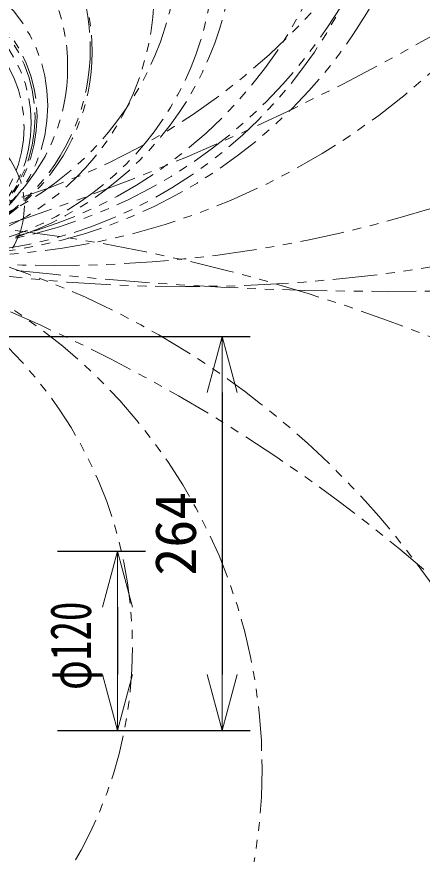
# Model space of a CAD drawing. Units: millimetres, scale not verified. Extents: x -114 to 188, y -115 to 323.
# Drawn here: x 26.23 to 44.33, y 7.88 to 45.26 of the extents above; entities that cross this region are included whole.
import ezdxf
from ezdxf.enums import TextEntityAlignment as Align

# ---------------------------------------------------------------- set-up
doc = ezdxf.new("R2010")
doc.units = ezdxf.units.MM
doc.header["$LTSCALE"] = 0.125
doc.linetypes.add('USER1', pattern=[31.75, 15.875, -3.175, 3.175, -3.175, 3.175, -3.175])
doc.layers.add('0-0_0', color=1, linetype='USER1', lineweight=18)
doc.layers.add('0-5_SUNPO', color=7, linetype='Continuous')
doc.styles.add('ＭＳ ゴシック', font='')
doc.styles.get('ＭＳ ゴシック').set_extended_font_data('MS Gothic')

# ---------------------------------------------------------------- blocks, each defined once
blk = doc.blocks.new('_Open30')
at = {"layer": '0-0_0', "color": 7, "linetype": 'Continuous'}
blk.add_line((0, 0), (-1, 0), dxfattribs=at)
blk.add_lwpolyline([(-1, 0.26795), (0, 0), (-1, -0.26795)], dxfattribs=at)
blk = doc.blocks.new('D3')
at = {"layer": '0-5_SUNPO'}
for p, q in [((221.5527, 208.9009), (225.4736, 208.9009)), ((224.2236, 206.4009), (224.2236, 203.4009)), ((221.5527, 200.9009), (225.4736, 200.9009))]:
    blk.add_line(p, q, dxfattribs=at)
at = {"layer": '0-5_SUNPO', "xscale": 2.5, "yscale": 2.5}
for p, rotation in [((224.2236, 208.9009), 90), ((224.2236, 200.9009), 270)]:
    blk.add_blockref('_Open30', p, dxfattribs=dict(at, rotation=rotation))
at = {"layer": '0-5_SUNPO', "style": 'ＭＳ ゴシック', "width": 0.7}
blk.add_text('φ120', height=1.833, rotation=90, dxfattribs=at).set_placement((223.5986, 202.7134), align=Align.BOTTOM_LEFT)
blk = doc.blocks.new('D1')
at = {"layer": '0-5_SUNPO'}
for p, q in [((211.253, 218.4809), (230.1526, 218.4809)), ((228.9026, 215.9809), (228.9026, 203.4009)), ((221.5527, 200.9009), (230.1526, 200.9009))]:
    blk.add_line(p, q, dxfattribs=at)
at = {"layer": '0-5_SUNPO', "xscale": 2.5, "yscale": 2.5}
for p, rotation in [((228.9026, 218.4809), 90), ((228.9026, 200.9009), 270)]:
    blk.add_blockref('_Open30', p, dxfattribs=dict(at, rotation=rotation))
at = {"layer": '0-5_SUNPO', "style": 'ＭＳ ゴシック'}
blk.add_text('264', height=1.833, rotation=90, dxfattribs=at).set_placement((228.2776, 207.8159), align=Align.BOTTOM_LEFT)

msp = doc.modelspace()

# ---------------------------------------------------------------- linework, layer by layer
at = {"layer": '0-0_0'}
for centre, radius in [((42.7909, 177.7994), 144.7972), ((-7.5815, 136.9564), 106.3161), ((33.7658, 101.8305), 68.6127), ((27.9385, 90.4369), 56.278), ((23.4553, 66.2057), 31.6356), ((17.4288, 65.653), 29.84), ((21.4569, 57.3625), 22.4854), ((22.6195, 57.0612), 22.4812), ((22.5437, 55.1282), 20.4663), ((21.0924, 55.0252), 20.2082), ((21.5637, 49.0215), 14.373), ((19.6456, 48.903), 13.8342), ((21.5858, 48.1772), 13.4502), ((20.5802, 46.4412), 11.7847), ((20.2443, 43.8531), 9.2696), ((20.6342, 43.6989), 8.9606), ((20.1368, 43.0099), 8.3677), ((20.9967, 41.2914), 6.6184), ((20.9473, 40.7635), 6.1009), ((21.0074, 40.8037), 6.1311), ((21.0221, 40.5303), 5.8581), ((20.978, 40.336), 5.5804), ((22.9375, 36.8184), 3.6365), ((-2.0681, -33.5694), 71.3649), ((16.7853, -39.1736), 75.477), ((13.6659, -1.8881), 37.9809), ((12.7328, 11.6963), 24.446), ((12.4503, 17.1061), 18.9477)]:
    msp.add_circle(centre, radius, dxfattribs=at)

# ---------------------------------------------------------------- block references
at = {"layer": '0-5_SUNPO'}
for name in ['D1', 'D3']:
    msp.add_blockref(name, (-193.4976, -187.4967), dxfattribs=at)

doc.saveas('drawing.dxf')
